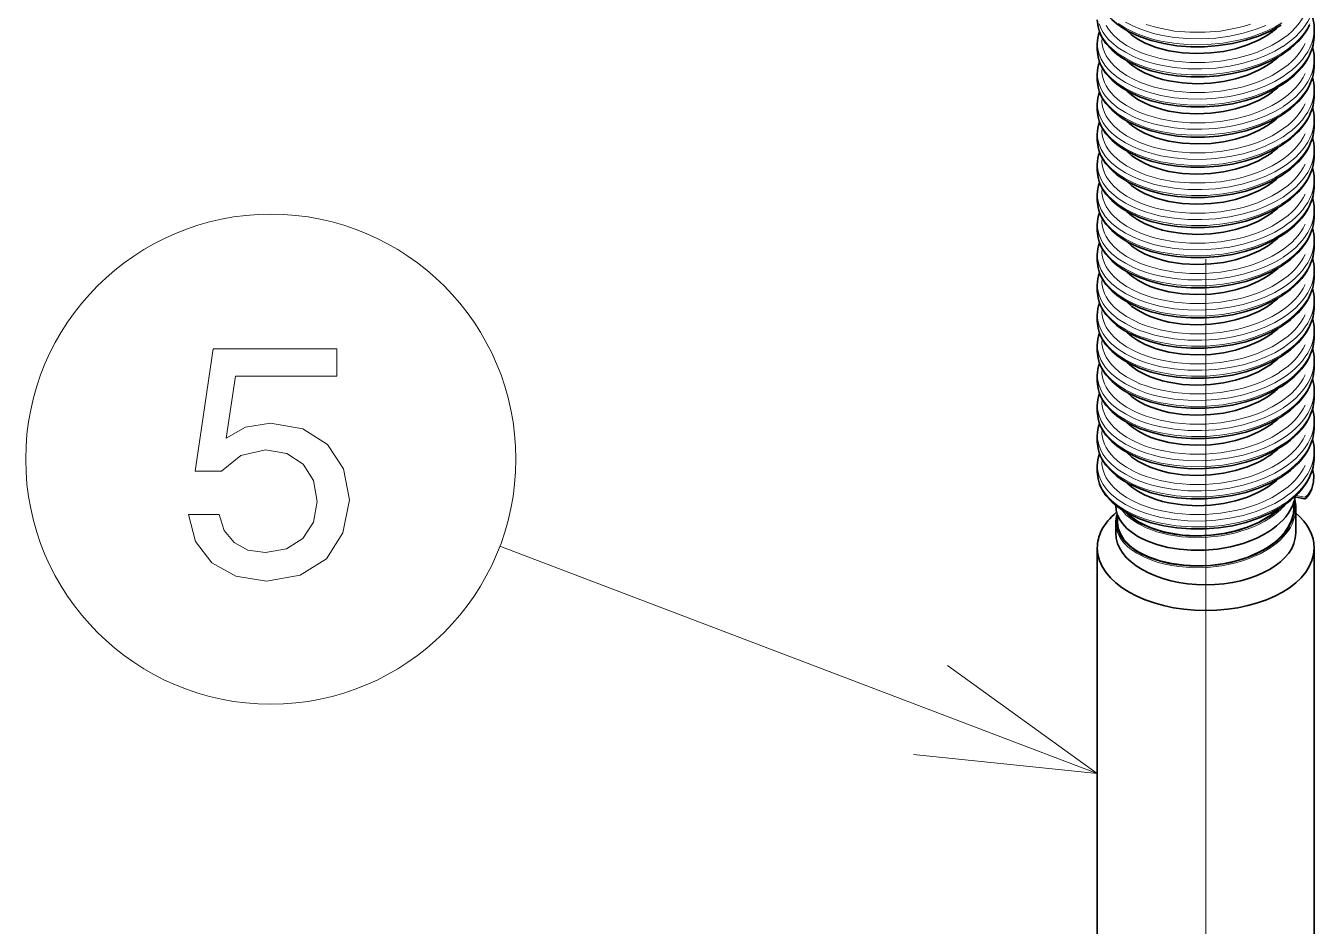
# Model space of a CAD drawing. Extents: x 0 to 420, y 0 to 297.
# Drawn here: x 245.92 to 259.88, y 150.84 to 160.6 of the extents above; entities that cross this region are included whole.
import ezdxf

# ---------------------------------------------------------------- set-up
doc = ezdxf.new("R2010")
doc.units = 0
doc.linetypes.add('DASHDOT', pattern=[18.5, 12, -3, 0.5, -3])

msp = doc.modelspace()

# ---------------------------------------------------------------- linework, layer by layer
at = {"color": 1, "linetype": 'DASHDOT', "lineweight": 13}
msp.add_line((258.704, 269.076), (258.704, 121.995), dxfattribs=at)
at = {"color": 7, "lineweight": 35, "ltscale": 0.001623}
for p, q in [((259.879, 160.503), (259.879, 160.568)), ((259.879, 160.177), (259.879, 160.242)), ((257.529, 159.034), (257.529, 159.099)), ((257.529, 158.707), (257.529, 158.772)), ((257.529, 158.381), (257.529, 158.445)), ((257.529, 158.054), (257.529, 158.119)), ((257.529, 157.727), (257.529, 157.792)), ((257.529, 157.401), (257.529, 157.466)), ((257.529, 157.074), (257.529, 157.139)), ((257.529, 156.748), (257.529, 156.812)), ((257.529, 156.421), (257.529, 156.486)), ((257.529, 156.094), (257.529, 156.159)), ((257.529, 155.768), (257.529, 155.833))]:
    msp.add_line(p, q, dxfattribs=at)
at = {"color": 7, "lineweight": 35, "ltscale": 0.001622}
for p, q in [((257.529, 160.34), (257.529, 160.405)), ((257.529, 160.014), (257.529, 160.078)), ((259.879, 159.85), (259.879, 159.915)), ((257.529, 159.687), (257.529, 159.752)), ((259.879, 159.524), (259.879, 159.589)), ((257.529, 159.36), (257.529, 159.425)), ((259.879, 159.197), (259.879, 159.262)), ((259.879, 158.871), (259.879, 158.935)), ((259.879, 158.544), (259.879, 158.609)), ((259.879, 158.217), (259.879, 158.282)), ((259.879, 157.891), (259.879, 157.956)), ((259.879, 157.564), (259.879, 157.629)), ((259.879, 157.238), (259.879, 157.302)), ((259.879, 156.911), (259.879, 156.976)), ((259.879, 156.584), (259.879, 156.649)), ((259.879, 156.258), (259.879, 156.323)), ((259.879, 155.931), (259.879, 155.996))]:
    msp.add_line(p, q, dxfattribs=at)
at = {"color": 7, "lineweight": 35, "ltscale": 0.002689}
msp.add_line((259.773, 155.477), (259.668, 155.497), dxfattribs=at)
at = {"color": 7, "lineweight": 13, "ltscale": 0.002333}
msp.add_line((259.775, 155.495), (259.683, 155.512), dxfattribs=at)
at = {"color": 7, "lineweight": 35, "ltscale": 0.000119781}
msp.add_line((257.729, 155.4), (257.729, 155.405), dxfattribs=at)
at = {"color": 7, "lineweight": 35, "ltscale": 0.001398}
msp.add_line((259.659, 155.44), (259.659, 155.384), dxfattribs=at)
at = {"color": 7, "lineweight": 35, "ltscale": 0.00673}
msp.add_line((259.679, 155.106), (259.679, 155.375), dxfattribs=at)
at = {"color": 7, "lineweight": 35, "ltscale": 0.00265}
msp.add_line((257.729, 155.106), (257.729, 155.212), dxfattribs=at)
at = {"color": 7, "lineweight": 35, "ltscale": 0.001925}
msp.add_line((257.749, 155.297), (257.749, 155.22), dxfattribs=at)
at = {"color": 7, "lineweight": 13, "ltscale": 0.173094}
msp.add_line((257.529, 152.5), (251.058, 154.961), dxfattribs=at)
at = {"color": 7, "lineweight": 35, "ltscale": 0.240867}
msp.add_line((257.529, 145.308), (257.529, 154.943), dxfattribs=at)
at = {"color": 7, "lineweight": 35, "ltscale": 0.240866}
msp.add_line((259.879, 145.308), (259.879, 154.943), dxfattribs=at)
at = {"color": 7, "lineweight": 35}
for points in [[(259.52, 160.61), (259.403, 160.545), (259.275, 160.489), (259.137, 160.444), (258.993, 160.41), (258.844, 160.387), (258.692, 160.375), (258.541, 160.375), (258.392, 160.386), (258.249, 160.408), (258.113, 160.441), (257.987, 160.485), (257.873, 160.537), (257.804, 160.578), (257.741, 160.621), (257.686, 160.669), (257.623, 160.738), (257.578, 160.806), (257.554, 160.858), (257.537, 160.918), (257.529, 160.993)], [(259.52, 160.284), (259.403, 160.218), (259.275, 160.163), (259.137, 160.118), (258.993, 160.083), (258.844, 160.06), (258.692, 160.048), (258.541, 160.048), (258.392, 160.059), (258.249, 160.082), (258.113, 160.115), (257.987, 160.158), (257.873, 160.211), (257.804, 160.251), (257.741, 160.295), (257.686, 160.342), (257.623, 160.411), (257.578, 160.479), (257.554, 160.532), (257.537, 160.591), (257.529, 160.667)], [(259.384, 160.508), (259.331, 160.475), (259.275, 160.445), (259.155, 160.394), (259.028, 160.353), (258.896, 160.324), (258.76, 160.307), (258.606, 160.3), (258.454, 160.308), (258.306, 160.331), (258.234, 160.347), (258.166, 160.368), (258.101, 160.391), (258.04, 160.418), (257.968, 160.457), (257.905, 160.501), (257.851, 160.549)], [(259.52, 159.957), (259.403, 159.892), (259.275, 159.836), (259.137, 159.791), (258.993, 159.757), (258.844, 159.733), (258.692, 159.722), (258.541, 159.722), (258.393, 159.733), (258.249, 159.755), (258.113, 159.788), (257.987, 159.831), (257.873, 159.884), (257.804, 159.924), (257.741, 159.968), (257.686, 160.016), (257.623, 160.085), (257.578, 160.152), (257.554, 160.205), (257.537, 160.264), (257.529, 160.34)], [(259.384, 160.181), (259.331, 160.149), (259.275, 160.119), (259.155, 160.067), (259.028, 160.027), (258.896, 159.998), (258.76, 159.98), (258.606, 159.974), (258.454, 159.982), (258.306, 160.004), (258.234, 160.021), (258.166, 160.041), (258.101, 160.065), (258.04, 160.092), (257.968, 160.13), (257.905, 160.174), (257.851, 160.223)], [(259.52, 159.631), (259.403, 159.565), (259.275, 159.51), (259.137, 159.464), (258.993, 159.43), (258.844, 159.407), (258.692, 159.395), (258.541, 159.395), (258.393, 159.406), (258.249, 159.429), (258.113, 159.462), (257.987, 159.505), (257.873, 159.558), (257.804, 159.598), (257.741, 159.642), (257.686, 159.689), (257.623, 159.758), (257.578, 159.826), (257.554, 159.878), (257.537, 159.938), (257.529, 160.014)], [(259.384, 159.855), (259.331, 159.822), (259.275, 159.792), (259.155, 159.741), (259.028, 159.7), (258.896, 159.671), (258.76, 159.654), (258.606, 159.647), (258.454, 159.655), (258.306, 159.677), (258.234, 159.694), (258.166, 159.715), (258.101, 159.738), (258.04, 159.765), (257.968, 159.804), (257.905, 159.848), (257.851, 159.896)], [(259.52, 159.304), (259.403, 159.239), (259.275, 159.183), (259.137, 159.138), (258.993, 159.103), (258.844, 159.08), (258.692, 159.069), (258.541, 159.068), (258.393, 159.08), (258.249, 159.102), (258.113, 159.135), (257.987, 159.178), (257.873, 159.231), (257.804, 159.271), (257.741, 159.315), (257.686, 159.362), (257.623, 159.431), (257.578, 159.499), (257.554, 159.552), (257.537, 159.611), (257.529, 159.687)], [(259.384, 159.528), (259.331, 159.495), (259.275, 159.466), (259.155, 159.414), (259.028, 159.374), (258.896, 159.345), (258.76, 159.327), (258.606, 159.321), (258.454, 159.329), (258.306, 159.351), (258.234, 159.368), (258.166, 159.388), (258.101, 159.411), (258.04, 159.438), (257.968, 159.477), (257.905, 159.521), (257.851, 159.569)], [(259.52, 158.977), (259.403, 158.912), (259.275, 158.856), (259.137, 158.811), (258.993, 158.777), (258.844, 158.754), (258.692, 158.742), (258.541, 158.742), (258.393, 158.753), (258.249, 158.775), (258.113, 158.808), (257.987, 158.852), (257.873, 158.904), (257.804, 158.945), (257.741, 158.988), (257.686, 159.036), (257.623, 159.105), (257.578, 159.173), (257.554, 159.225), (257.537, 159.285), (257.529, 159.36)], [(259.384, 159.201), (259.331, 159.169), (259.275, 159.139), (259.155, 159.087), (259.028, 159.047), (258.896, 159.018), (258.76, 159), (258.606, 158.994), (258.454, 159.002), (258.306, 159.024), (258.234, 159.041), (258.166, 159.061), (258.101, 159.085), (258.04, 159.112), (257.968, 159.151), (257.905, 159.194), (257.851, 159.243)], [(259.52, 158.651), (259.403, 158.585), (259.275, 158.53), (259.137, 158.485), (258.993, 158.45), (258.844, 158.427), (258.692, 158.415), (258.541, 158.415), (258.393, 158.426), (258.249, 158.449), (258.113, 158.482), (257.987, 158.525), (257.873, 158.578), (257.804, 158.618), (257.741, 158.662), (257.686, 158.709), (257.623, 158.778), (257.578, 158.846), (257.554, 158.899), (257.537, 158.958), (257.529, 159.034)], [(259.384, 158.875), (259.331, 158.842), (259.275, 158.812), (259.155, 158.761), (259.028, 158.72), (258.896, 158.691), (258.76, 158.674), (258.606, 158.667), (258.454, 158.675), (258.306, 158.698), (258.234, 158.714), (258.166, 158.735), (258.101, 158.758), (258.04, 158.785), (257.968, 158.824), (257.905, 158.868), (257.851, 158.916)], [(259.52, 158.324), (259.403, 158.259), (259.275, 158.203), (259.137, 158.158), (258.993, 158.124), (258.844, 158.1), (258.692, 158.089), (258.541, 158.089), (258.392, 158.1), (258.249, 158.122), (258.113, 158.155), (257.987, 158.198), (257.873, 158.251), (257.804, 158.291), (257.741, 158.335), (257.686, 158.383), (257.623, 158.452), (257.578, 158.519), (257.554, 158.572), (257.537, 158.631), (257.529, 158.707)], [(259.384, 158.548), (259.331, 158.516), (259.275, 158.486), (259.155, 158.434), (259.028, 158.394), (258.896, 158.365), (258.76, 158.347), (258.606, 158.341), (258.454, 158.349), (258.306, 158.371), (258.234, 158.388), (258.166, 158.408), (258.101, 158.432), (258.04, 158.459), (257.968, 158.497), (257.905, 158.541), (257.851, 158.59)], [(259.52, 157.998), (259.403, 157.932), (259.275, 157.877), (259.137, 157.831), (258.993, 157.797), (258.844, 157.774), (258.692, 157.762), (258.541, 157.762), (258.392, 157.773), (258.249, 157.796), (258.113, 157.829), (257.987, 157.872), (257.873, 157.925), (257.804, 157.965), (257.741, 158.009), (257.686, 158.056), (257.623, 158.125), (257.578, 158.193), (257.554, 158.245), (257.537, 158.305), (257.529, 158.381)], [(259.384, 158.222), (259.331, 158.189), (259.275, 158.159), (259.155, 158.108), (259.028, 158.067), (258.896, 158.038), (258.76, 158.021), (258.606, 158.014), (258.454, 158.022), (258.306, 158.044), (258.234, 158.061), (258.166, 158.082), (258.101, 158.105), (258.04, 158.132), (257.968, 158.171), (257.905, 158.215), (257.851, 158.263)], [(259.52, 157.671), (259.403, 157.606), (259.275, 157.55), (259.137, 157.505), (258.993, 157.47), (258.844, 157.447), (258.692, 157.436), (258.541, 157.435), (258.392, 157.447), (258.249, 157.469), (258.113, 157.502), (257.987, 157.545), (257.873, 157.598), (257.804, 157.638), (257.741, 157.682), (257.686, 157.729), (257.623, 157.798), (257.578, 157.866), (257.554, 157.919), (257.537, 157.978), (257.529, 158.054)], [(259.384, 157.895), (259.331, 157.862), (259.275, 157.833), (259.155, 157.781), (259.028, 157.741), (258.896, 157.712), (258.76, 157.694), (258.606, 157.688), (258.454, 157.696), (258.306, 157.718), (258.234, 157.735), (258.166, 157.755), (258.101, 157.778), (258.04, 157.805), (257.968, 157.844), (257.905, 157.888), (257.851, 157.936)], [(259.52, 157.344), (259.403, 157.279), (259.275, 157.223), (259.137, 157.178), (258.993, 157.144), (258.844, 157.121), (258.692, 157.109), (258.541, 157.109), (258.392, 157.12), (258.249, 157.142), (258.113, 157.175), (257.987, 157.219), (257.873, 157.271), (257.804, 157.312), (257.741, 157.355), (257.686, 157.403), (257.623, 157.472), (257.578, 157.54), (257.554, 157.592), (257.537, 157.652), (257.529, 157.727)], [(259.384, 157.568), (259.331, 157.536), (259.275, 157.506), (259.155, 157.454), (259.028, 157.414), (258.896, 157.385), (258.76, 157.367), (258.606, 157.361), (258.454, 157.369), (258.306, 157.391), (258.234, 157.408), (258.166, 157.428), (258.101, 157.452), (258.04, 157.479), (257.968, 157.518), (257.905, 157.561), (257.851, 157.61)], [(259.52, 157.018), (259.403, 156.952), (259.275, 156.897), (259.137, 156.852), (258.993, 156.817), (258.844, 156.794), (258.692, 156.782), (258.541, 156.782), (258.392, 156.793), (258.249, 156.816), (258.113, 156.849), (257.987, 156.892), (257.873, 156.945), (257.804, 156.985), (257.741, 157.029), (257.686, 157.076), (257.623, 157.145), (257.578, 157.213), (257.554, 157.266), (257.537, 157.325), (257.529, 157.401)], [(259.384, 157.242), (259.331, 157.209), (259.275, 157.179), (259.155, 157.128), (259.028, 157.087), (258.896, 157.058), (258.76, 157.041), (258.606, 157.034), (258.454, 157.042), (258.306, 157.065), (258.234, 157.081), (258.166, 157.102), (258.101, 157.125), (258.04, 157.152), (257.968, 157.191), (257.905, 157.235), (257.851, 157.283)], [(259.52, 156.691), (259.403, 156.626), (259.275, 156.57), (259.137, 156.525), (258.993, 156.491), (258.844, 156.467), (258.692, 156.456), (258.541, 156.456), (258.392, 156.467), (258.249, 156.489), (258.113, 156.522), (257.987, 156.565), (257.873, 156.618), (257.804, 156.658), (257.741, 156.702), (257.686, 156.75), (257.623, 156.819), (257.578, 156.887), (257.554, 156.939), (257.537, 156.998), (257.529, 157.074)], [(259.384, 156.915), (259.331, 156.883), (259.275, 156.853), (259.155, 156.801), (259.028, 156.761), (258.896, 156.732), (258.76, 156.714), (258.606, 156.708), (258.454, 156.716), (258.306, 156.738), (258.234, 156.755), (258.166, 156.775), (258.101, 156.799), (258.04, 156.826), (257.968, 156.864), (257.905, 156.908), (257.851, 156.957)], [(259.52, 156.365), (259.403, 156.299), (259.275, 156.244), (259.137, 156.198), (258.993, 156.164), (258.844, 156.141), (258.692, 156.129), (258.541, 156.129), (258.392, 156.14), (258.249, 156.163), (258.113, 156.196), (257.987, 156.239), (257.873, 156.292), (257.804, 156.332), (257.741, 156.376), (257.686, 156.423), (257.623, 156.492), (257.578, 156.56), (257.554, 156.612), (257.537, 156.672), (257.529, 156.748)], [(259.384, 156.589), (259.331, 156.556), (259.275, 156.526), (259.155, 156.475), (259.028, 156.434), (258.896, 156.405), (258.76, 156.388), (258.606, 156.381), (258.454, 156.389), (258.306, 156.411), (258.234, 156.428), (258.166, 156.449), (258.101, 156.472), (258.04, 156.499), (257.968, 156.538), (257.905, 156.582), (257.851, 156.63)], [(259.52, 156.038), (259.403, 155.973), (259.275, 155.917), (259.137, 155.872), (258.993, 155.837), (258.844, 155.814), (258.692, 155.803), (258.541, 155.802), (258.392, 155.814), (258.249, 155.836), (258.113, 155.869), (257.987, 155.912), (257.873, 155.965), (257.804, 156.005), (257.741, 156.049), (257.686, 156.096), (257.623, 156.165), (257.578, 156.233), (257.554, 156.286), (257.537, 156.345), (257.529, 156.421)], [(259.384, 156.262), (259.331, 156.229), (259.275, 156.2), (259.155, 156.148), (259.028, 156.108), (258.896, 156.079), (258.76, 156.061), (258.606, 156.055), (258.454, 156.063), (258.306, 156.085), (258.234, 156.102), (258.166, 156.122), (258.101, 156.145), (258.04, 156.172), (257.968, 156.211), (257.905, 156.255), (257.851, 156.303)], [(259.52, 155.711), (259.403, 155.646), (259.275, 155.59), (259.137, 155.545), (258.993, 155.511), (258.844, 155.488), (258.692, 155.476), (258.541, 155.476), (258.392, 155.487), (258.249, 155.509), (258.113, 155.542), (257.987, 155.586), (257.873, 155.638), (257.804, 155.679), (257.741, 155.722), (257.686, 155.77), (257.623, 155.839), (257.578, 155.907), (257.554, 155.959), (257.537, 156.019), (257.529, 156.094)], [(259.384, 155.936), (259.331, 155.903), (259.275, 155.873), (259.155, 155.821), (259.028, 155.781), (258.896, 155.752), (258.76, 155.734), (258.606, 155.728), (258.454, 155.736), (258.306, 155.758), (258.234, 155.775), (258.166, 155.795), (258.101, 155.819), (258.04, 155.846), (257.968, 155.885), (257.905, 155.928), (257.851, 155.977)], [(259.52, 155.385), (259.403, 155.319), (259.275, 155.264), (259.137, 155.219), (258.993, 155.184), (258.844, 155.161), (258.692, 155.149), (258.541, 155.149), (258.392, 155.16), (258.249, 155.183), (258.113, 155.216), (257.987, 155.259), (257.873, 155.312), (257.804, 155.352), (257.741, 155.396), (257.686, 155.443), (257.623, 155.512), (257.578, 155.58), (257.554, 155.633), (257.537, 155.692), (257.529, 155.768)], [(259.862, 155.8), (259.874, 155.728), (259.871, 155.655), (259.852, 155.583), (259.823, 155.523), (259.8, 155.492), (259.791, 155.484), (259.784, 155.479), (259.777, 155.477), (259.773, 155.477)], [(259.384, 155.609), (259.331, 155.576), (259.275, 155.546), (259.155, 155.495), (259.028, 155.454), (258.896, 155.425), (258.76, 155.408), (258.606, 155.401), (258.454, 155.409), (258.306, 155.432), (258.234, 155.448), (258.166, 155.469), (258.101, 155.492), (258.04, 155.519), (257.968, 155.558), (257.905, 155.602), (257.851, 155.65)], [(259.389, 155.122), (259.326, 155.084), (259.258, 155.05), (259.185, 155.019), (259.108, 154.992), (258.972, 154.955), (258.832, 154.931), (258.69, 154.918), (258.547, 154.918), (258.419, 154.928), (258.295, 154.949), (258.176, 154.979), (258.076, 155.015), (258.02, 155.04), (257.969, 155.068), (257.906, 155.109), (257.851, 155.154), (257.806, 155.203), (257.77, 155.255), (257.745, 155.309), (257.733, 155.354), (257.729, 155.4)], [(259.659, 155.384), (259.653, 155.313), (259.633, 155.243), (259.601, 155.176), (259.557, 155.111), (259.507, 155.055), (259.449, 155.003), (259.384, 154.956)], [(259.384, 154.956), (259.33, 154.923), (259.273, 154.892), (259.152, 154.84), (259.023, 154.8), (258.889, 154.771), (258.751, 154.754), (258.61, 154.748), (258.471, 154.755), (258.335, 154.773), (258.205, 154.803), (258.085, 154.846), (258.03, 154.871), (257.979, 154.899), (257.916, 154.94), (257.862, 154.986), (257.817, 155.036), (257.78, 155.095), (257.757, 155.157), (257.749, 155.22)], [(259.384, 155.282), (259.331, 155.25), (259.275, 155.22), (259.155, 155.168), (259.028, 155.128), (258.896, 155.099), (258.76, 155.081), (258.606, 155.075), (258.454, 155.083), (258.306, 155.105), (258.234, 155.122), (258.166, 155.142), (258.101, 155.166), (258.04, 155.193), (257.968, 155.231), (257.905, 155.275), (257.851, 155.324)]]:
    msp.add_lwpolyline(points, dxfattribs=at)
at = {"color": 7, "lineweight": 13}
for points in [[(257.534, 160.611), (257.548, 160.556), (257.57, 160.503), (257.593, 160.464), (257.619, 160.427), (257.651, 160.389), (257.688, 160.354), (257.756, 160.299), (257.835, 160.249), (257.921, 160.205), (257.99, 160.176), (258.062, 160.15), (258.139, 160.128), (258.219, 160.109), (258.382, 160.082), (258.55, 160.069), (258.721, 160.071), (258.891, 160.087), (259.059, 160.118), (259.142, 160.139), (259.223, 160.163), (259.298, 160.191), (259.371, 160.221), (259.452, 160.261), (259.529, 160.305)], [(257.548, 160.621), (257.57, 160.568), (257.593, 160.529), (257.619, 160.492), (257.651, 160.454), (257.688, 160.419), (257.756, 160.364), (257.835, 160.314), (257.921, 160.27), (257.99, 160.241), (258.062, 160.215), (258.139, 160.192), (258.219, 160.173), (258.363, 160.149), (258.511, 160.136), (258.662, 160.134), (258.814, 160.143), (258.964, 160.163), (259.11, 160.195), (259.251, 160.238), (259.354, 160.278), (259.451, 160.325), (259.542, 160.379)], [(257.626, 160.603), (257.649, 160.565), (257.678, 160.529), (257.711, 160.493), (257.773, 160.439), (257.846, 160.389), (257.927, 160.345), (257.991, 160.316), (258.06, 160.29), (258.133, 160.267), (258.209, 160.247), (258.367, 160.219), (258.531, 160.204), (258.697, 160.204), (258.864, 160.219), (259.027, 160.247), (259.109, 160.267), (259.189, 160.291), (259.263, 160.317), (259.333, 160.347), (259.422, 160.39), (259.504, 160.438)], [(257.756, 160.625), (257.835, 160.575), (257.921, 160.531), (257.99, 160.502), (258.062, 160.477), (258.139, 160.454), (258.219, 160.435), (258.382, 160.408), (258.55, 160.396), (258.721, 160.397), (258.891, 160.414), (259.059, 160.444), (259.142, 160.465), (259.223, 160.49), (259.298, 160.517), (259.371, 160.548), (259.452, 160.588), (259.529, 160.632)], [(257.835, 160.64), (257.921, 160.596), (257.99, 160.567), (258.062, 160.542), (258.139, 160.519), (258.219, 160.5), (258.363, 160.475), (258.511, 160.462), (258.662, 160.46), (258.814, 160.469), (258.964, 160.49), (259.11, 160.522), (259.251, 160.565), (259.354, 160.605)], [(258.06, 160.617), (258.133, 160.594), (258.209, 160.574), (258.367, 160.545), (258.531, 160.531), (258.697, 160.531), (258.864, 160.545), (259.027, 160.574), (259.109, 160.594), (259.189, 160.618)], [(257.529, 160.405), (257.534, 160.35), (257.548, 160.295), (257.57, 160.241), (257.593, 160.203), (257.619, 160.165), (257.651, 160.128), (257.688, 160.092), (257.756, 160.037), (257.835, 159.987), (257.921, 159.943), (257.99, 159.914), (258.062, 159.888), (258.139, 159.866), (258.219, 159.847), (258.363, 159.822), (258.511, 159.809), (258.662, 159.807), (258.814, 159.816), (258.964, 159.837), (259.11, 159.868), (259.251, 159.911), (259.354, 159.952), (259.451, 159.999), (259.542, 160.052)], [(257.581, 160.475), (257.58, 160.421), (257.589, 160.368), (257.607, 160.315), (257.626, 160.276), (257.649, 160.239), (257.678, 160.202), (257.711, 160.167), (257.773, 160.112), (257.846, 160.063), (257.927, 160.019), (257.991, 159.989), (258.06, 159.964), (258.133, 159.94), (258.209, 159.921), (258.367, 159.892), (258.531, 159.878), (258.697, 159.878), (258.864, 159.892), (259.027, 159.921), (259.109, 159.941), (259.189, 159.965), (259.263, 159.991), (259.333, 160.02), (259.422, 160.063), (259.504, 160.112)], [(257.529, 160.34), (257.534, 160.285), (257.548, 160.23), (257.57, 160.176), (257.593, 160.138), (257.619, 160.1), (257.651, 160.063), (257.688, 160.027), (257.756, 159.972), (257.835, 159.922), (257.921, 159.878), (257.99, 159.849), (258.062, 159.824), (258.139, 159.801), (258.219, 159.782), (258.382, 159.755), (258.55, 159.742), (258.721, 159.744), (258.891, 159.76), (259.059, 159.791), (259.142, 159.812), (259.223, 159.837), (259.298, 159.864), (259.371, 159.894), (259.452, 159.934), (259.529, 159.979)], [(257.581, 160.149), (257.58, 160.095), (257.589, 160.041), (257.607, 159.988), (257.626, 159.95), (257.649, 159.912), (257.678, 159.876), (257.711, 159.84), (257.773, 159.786), (257.846, 159.736), (257.927, 159.692), (257.991, 159.663), (258.06, 159.637), (258.133, 159.614), (258.209, 159.594), (258.367, 159.566), (258.531, 159.551), (258.697, 159.551), (258.864, 159.565), (259.027, 159.594), (259.109, 159.614), (259.189, 159.638), (259.263, 159.664), (259.333, 159.693), (259.422, 159.737), (259.504, 159.785)], [(257.529, 160.078), (257.534, 160.023), (257.548, 159.968), (257.57, 159.914), (257.593, 159.876), (257.619, 159.839), (257.651, 159.801), (257.688, 159.765), (257.756, 159.71), (257.835, 159.661), (257.921, 159.616), (257.99, 159.587), (258.062, 159.562), (258.139, 159.539), (258.219, 159.52), (258.363, 159.496), (258.511, 159.482), (258.662, 159.48), (258.814, 159.49), (258.964, 159.51), (259.11, 159.542), (259.251, 159.585), (259.354, 159.625), (259.451, 159.672), (259.542, 159.725)], [(257.529, 160.014), (257.534, 159.958), (257.548, 159.903), (257.57, 159.849), (257.593, 159.811), (257.619, 159.774), (257.651, 159.736), (257.688, 159.7), (257.756, 159.645), (257.835, 159.596), (257.921, 159.552), (257.99, 159.523), (258.062, 159.497), (258.139, 159.474), (258.219, 159.455), (258.382, 159.428), (258.55, 159.416), (258.721, 159.418), (258.891, 159.434), (259.059, 159.464), (259.142, 159.485), (259.223, 159.51), (259.298, 159.537), (259.371, 159.568), (259.452, 159.608), (259.529, 159.652)], [(257.581, 159.822), (257.58, 159.768), (257.589, 159.714), (257.607, 159.662), (257.626, 159.623), (257.649, 159.586), (257.678, 159.549), (257.711, 159.514), (257.773, 159.459), (257.846, 159.41), (257.927, 159.365), (257.991, 159.336), (258.06, 159.31), (258.133, 159.287), (258.209, 159.267), (258.367, 159.239), (258.531, 159.225), (258.697, 159.225), (258.864, 159.239), (259.027, 159.267), (259.109, 159.288), (259.189, 159.312), (259.263, 159.338), (259.333, 159.367), (259.422, 159.41), (259.504, 159.459)], [(257.529, 159.752), (257.534, 159.696), (257.548, 159.641), (257.57, 159.588), (257.593, 159.549), (257.619, 159.512), (257.651, 159.475), (257.688, 159.439), (257.756, 159.384), (257.835, 159.334), (257.921, 159.29), (257.99, 159.261), (258.062, 159.235), (258.139, 159.213), (258.219, 159.194), (258.363, 159.169), (258.511, 159.156), (258.662, 159.154), (258.814, 159.163), (258.964, 159.184), (259.11, 159.215), (259.251, 159.258), (259.354, 159.299), (259.451, 159.346), (259.542, 159.399)], [(257.529, 159.687), (257.534, 159.631), (257.548, 159.577), (257.57, 159.523), (257.593, 159.484), (257.619, 159.447), (257.651, 159.41), (257.688, 159.374), (257.756, 159.319), (257.835, 159.269), (257.921, 159.225), (257.99, 159.196), (258.062, 159.17), (258.139, 159.148), (258.219, 159.129), (258.382, 159.102), (258.55, 159.089), (258.721, 159.091), (258.891, 159.107), (259.059, 159.138), (259.142, 159.159), (259.223, 159.184), (259.298, 159.211), (259.371, 159.241), (259.452, 159.281), (259.529, 159.326)], [(257.529, 159.425), (257.534, 159.37), (257.548, 159.315), (257.57, 159.261), (257.593, 159.223), (257.619, 159.185), (257.651, 159.148), (257.688, 159.112), (257.756, 159.057), (257.835, 159.007), (257.921, 158.963), (257.99, 158.934), (258.062, 158.909), (258.139, 158.886), (258.219, 158.867), (258.363, 158.843), (258.511, 158.829), (258.662, 158.827), (258.814, 158.836), (258.964, 158.857), (259.11, 158.889), (259.251, 158.932), (259.354, 158.972), (259.451, 159.019), (259.542, 159.072)], [(257.581, 159.495), (257.58, 159.441), (257.589, 159.388), (257.607, 159.335), (257.626, 159.296), (257.649, 159.259), (257.678, 159.222), (257.711, 159.187), (257.773, 159.133), (257.846, 159.083), (257.927, 159.039), (257.991, 159.01), (258.06, 158.984), (258.133, 158.961), (258.209, 158.941), (258.367, 158.912), (258.531, 158.898), (258.697, 158.898), (258.864, 158.912), (259.027, 158.941), (259.109, 158.961), (259.189, 158.985), (259.263, 159.011), (259.333, 159.04), (259.422, 159.083), (259.504, 159.132)], [(257.529, 159.36), (257.534, 159.305), (257.548, 159.25), (257.57, 159.196), (257.593, 159.158), (257.619, 159.12), (257.651, 159.083), (257.688, 159.047), (257.756, 158.992), (257.835, 158.942), (257.921, 158.898), (257.99, 158.869), (258.062, 158.844), (258.139, 158.821), (258.219, 158.802), (258.382, 158.775), (258.55, 158.763), (258.721, 158.764), (258.891, 158.781), (259.059, 158.811), (259.142, 158.832), (259.223, 158.857), (259.298, 158.884), (259.371, 158.915), (259.452, 158.955), (259.529, 158.999)], [(257.581, 159.169), (257.58, 159.115), (257.589, 159.061), (257.607, 159.008), (257.626, 158.97), (257.649, 158.932), (257.678, 158.896), (257.711, 158.86), (257.773, 158.806), (257.846, 158.756), (257.927, 158.712), (257.991, 158.683), (258.06, 158.657), (258.133, 158.634), (258.209, 158.614), (258.367, 158.586), (258.531, 158.571), (258.697, 158.571), (258.864, 158.586), (259.027, 158.614), (259.109, 158.634), (259.189, 158.658), (259.263, 158.684), (259.333, 158.714), (259.422, 158.757), (259.504, 158.805)], [(257.529, 159.099), (257.534, 159.043), (257.548, 158.988), (257.57, 158.935), (257.593, 158.896), (257.619, 158.859), (257.651, 158.821), (257.688, 158.786), (257.756, 158.731), (257.835, 158.681), (257.921, 158.637), (257.99, 158.608), (258.062, 158.582), (258.139, 158.559), (258.219, 158.54), (258.363, 158.516), (258.511, 158.503), (258.662, 158.501), (258.814, 158.51), (258.964, 158.53), (259.11, 158.562), (259.251, 158.605), (259.354, 158.646), (259.451, 158.692), (259.542, 158.746)], [(257.529, 159.034), (257.534, 158.978), (257.548, 158.923), (257.57, 158.87), (257.593, 158.831), (257.619, 158.794), (257.651, 158.756), (257.688, 158.721), (257.756, 158.666), (257.835, 158.616), (257.921, 158.572), (257.99, 158.543), (258.062, 158.517), (258.139, 158.495), (258.219, 158.476), (258.382, 158.449), (258.55, 158.436), (258.721, 158.438), (258.891, 158.454), (259.059, 158.485), (259.142, 158.506), (259.223, 158.53), (259.298, 158.558), (259.371, 158.588), (259.452, 158.628), (259.529, 158.672)], [(257.581, 158.842), (257.58, 158.788), (257.589, 158.735), (257.607, 158.682), (257.626, 158.643), (257.649, 158.606), (257.678, 158.569), (257.711, 158.534), (257.773, 158.479), (257.846, 158.43), (257.927, 158.386), (257.991, 158.356), (258.06, 158.331), (258.133, 158.307), (258.209, 158.288), (258.367, 158.259), (258.531, 158.245), (258.697, 158.245), (258.864, 158.259), (259.027, 158.288), (259.109, 158.308), (259.189, 158.332), (259.263, 158.358), (259.333, 158.387), (259.422, 158.43), (259.504, 158.479)], [(257.529, 158.772), (257.534, 158.717), (257.548, 158.662), (257.57, 158.608), (257.593, 158.57), (257.619, 158.532), (257.651, 158.495), (257.688, 158.459), (257.756, 158.404), (257.835, 158.354), (257.921, 158.31), (257.99, 158.281), (258.062, 158.255), (258.139, 158.233), (258.219, 158.214), (258.363, 158.189), (258.511, 158.176), (258.662, 158.174), (258.814, 158.183), (258.964, 158.204), (259.11, 158.235), (259.251, 158.278), (259.354, 158.319), (259.451, 158.366), (259.542, 158.419)], [(257.529, 158.707), (257.534, 158.652), (257.548, 158.597), (257.57, 158.543), (257.593, 158.505), (257.619, 158.467), (257.651, 158.43), (257.688, 158.394), (257.756, 158.339), (257.835, 158.289), (257.921, 158.245), (257.99, 158.216), (258.062, 158.191), (258.139, 158.168), (258.219, 158.149), (258.382, 158.122), (258.55, 158.109), (258.721, 158.111), (258.891, 158.127), (259.059, 158.158), (259.142, 158.179), (259.223, 158.204), (259.298, 158.231), (259.371, 158.261), (259.452, 158.301), (259.529, 158.346)], [(257.529, 158.445), (257.534, 158.39), (257.548, 158.335), (257.57, 158.281), (257.593, 158.243), (257.619, 158.206), (257.651, 158.168), (257.688, 158.132), (257.756, 158.077), (257.835, 158.028), (257.921, 157.983), (257.99, 157.954), (258.062, 157.929), (258.139, 157.906), (258.219, 157.887), (258.363, 157.863), (258.511, 157.849), (258.662, 157.847), (258.814, 157.857), (258.964, 157.877), (259.11, 157.909), (259.251, 157.952), (259.354, 157.992), (259.451, 158.039), (259.542, 158.092)], [(257.581, 158.516), (257.58, 158.462), (257.589, 158.408), (257.607, 158.355), (257.626, 158.317), (257.649, 158.279), (257.678, 158.243), (257.711, 158.207), (257.773, 158.153), (257.846, 158.103), (257.927, 158.059), (257.991, 158.03), (258.06, 158.004), (258.133, 157.981), (258.209, 157.961), (258.367, 157.933), (258.531, 157.918), (258.697, 157.918), (258.864, 157.932), (259.027, 157.961), (259.109, 157.981), (259.189, 158.005), (259.263, 158.031), (259.333, 158.06), (259.422, 158.104), (259.504, 158.152)], [(257.529, 158.381), (257.534, 158.325), (257.548, 158.27), (257.57, 158.216), (257.593, 158.178), (257.619, 158.141), (257.651, 158.103), (257.688, 158.067), (257.756, 158.012), (257.835, 157.963), (257.921, 157.919), (257.99, 157.89), (258.062, 157.864), (258.139, 157.841), (258.219, 157.822), (258.382, 157.795), (258.55, 157.783), (258.721, 157.785), (258.891, 157.801), (259.059, 157.831), (259.142, 157.852), (259.223, 157.877), (259.298, 157.904), (259.371, 157.935), (259.452, 157.975), (259.529, 158.019)], [(257.581, 158.189), (257.58, 158.135), (257.589, 158.081), (257.607, 158.029), (257.626, 157.99), (257.649, 157.953), (257.678, 157.916), (257.711, 157.881), (257.773, 157.826), (257.846, 157.777), (257.927, 157.732), (257.991, 157.703), (258.06, 157.677), (258.133, 157.654), (258.209, 157.634), (258.367, 157.606), (258.531, 157.592), (258.697, 157.592), (258.864, 157.606), (259.027, 157.634), (259.109, 157.655), (259.189, 157.679), (259.263, 157.705), (259.333, 157.734), (259.422, 157.777), (259.504, 157.826)], [(257.529, 158.119), (257.534, 158.063), (257.548, 158.008), (257.57, 157.955), (257.593, 157.916), (257.619, 157.879), (257.651, 157.842), (257.688, 157.806), (257.756, 157.751), (257.835, 157.701), (257.921, 157.657), (257.99, 157.628), (258.062, 157.602), (258.139, 157.58), (258.219, 157.561), (258.363, 157.536), (258.511, 157.523), (258.662, 157.521), (258.814, 157.53), (258.964, 157.551), (259.11, 157.582), (259.251, 157.625), (259.354, 157.666), (259.451, 157.713), (259.542, 157.766)], [(257.529, 158.054), (257.534, 157.998), (257.548, 157.944), (257.57, 157.89), (257.593, 157.851), (257.619, 157.814), (257.651, 157.777), (257.688, 157.741), (257.756, 157.686), (257.835, 157.636), (257.921, 157.592), (257.99, 157.563), (258.062, 157.537), (258.139, 157.515), (258.219, 157.496), (258.382, 157.469), (258.55, 157.456), (258.721, 157.458), (258.891, 157.474), (259.059, 157.505), (259.142, 157.526), (259.223, 157.551), (259.298, 157.578), (259.371, 157.608), (259.452, 157.648), (259.529, 157.693)], [(257.581, 157.862), (257.58, 157.809), (257.589, 157.755), (257.607, 157.702), (257.626, 157.663), (257.649, 157.626), (257.678, 157.589), (257.711, 157.554), (257.773, 157.5), (257.846, 157.45), (257.927, 157.406), (257.991, 157.377), (258.06, 157.351), (258.133, 157.328), (258.209, 157.308), (258.367, 157.279), (258.531, 157.265), (258.697, 157.265), (258.864, 157.279), (259.027, 157.308), (259.109, 157.328), (259.189, 157.352), (259.263, 157.378), (259.333, 157.407), (259.422, 157.45), (259.504, 157.499)], [(257.529, 157.792), (257.534, 157.737), (257.548, 157.682), (257.57, 157.628), (257.593, 157.59), (257.619, 157.552), (257.651, 157.515), (257.688, 157.479), (257.756, 157.424), (257.835, 157.374), (257.921, 157.33), (257.99, 157.301), (258.062, 157.276), (258.139, 157.253), (258.219, 157.234), (258.363, 157.21), (258.511, 157.196), (258.662, 157.194), (258.814, 157.203), (258.964, 157.224), (259.11, 157.256), (259.251, 157.299), (259.354, 157.339), (259.451, 157.386), (259.542, 157.439)], [(257.529, 157.727), (257.534, 157.672), (257.548, 157.617), (257.57, 157.563), (257.593, 157.525), (257.619, 157.487), (257.651, 157.45), (257.688, 157.414), (257.756, 157.359), (257.835, 157.309), (257.921, 157.265), (257.99, 157.236), (258.062, 157.211), (258.139, 157.188), (258.219, 157.169), (258.382, 157.142), (258.55, 157.13), (258.721, 157.131), (258.891, 157.148), (259.059, 157.178), (259.142, 157.199), (259.223, 157.224), (259.298, 157.251), (259.371, 157.282), (259.452, 157.322), (259.529, 157.366)], [(257.529, 157.466), (257.534, 157.41), (257.548, 157.355), (257.57, 157.302), (257.593, 157.263), (257.619, 157.226), (257.651, 157.188), (257.688, 157.153), (257.756, 157.098), (257.835, 157.048), (257.921, 157.004), (257.99, 156.975), (258.062, 156.949), (258.139, 156.926), (258.219, 156.907), (258.363, 156.883), (258.511, 156.87), (258.662, 156.868), (258.814, 156.877), (258.964, 156.897), (259.11, 156.929), (259.251, 156.972), (259.354, 157.013), (259.451, 157.059), (259.542, 157.113)], [(257.581, 157.536), (257.58, 157.482), (257.589, 157.428), (257.607, 157.375), (257.626, 157.337), (257.649, 157.299), (257.678, 157.263), (257.711, 157.227), (257.773, 157.173), (257.846, 157.123), (257.927, 157.079), (257.991, 157.05), (258.06, 157.024), (258.133, 157.001), (258.209, 156.981), (258.367, 156.953), (258.531, 156.938), (258.697, 156.938), (258.864, 156.953), (259.027, 156.981), (259.109, 157.001), (259.189, 157.025), (259.263, 157.051), (259.333, 157.081), (259.422, 157.124), (259.504, 157.173)], [(257.529, 157.401), (257.534, 157.345), (257.548, 157.29), (257.57, 157.237), (257.593, 157.198), (257.619, 157.161), (257.651, 157.123), (257.688, 157.088), (257.756, 157.033), (257.835, 156.983), (257.921, 156.939), (257.99, 156.91), (258.062, 156.884), (258.139, 156.862), (258.219, 156.843), (258.382, 156.816), (258.55, 156.803), (258.721, 156.805), (258.891, 156.821), (259.059, 156.852), (259.142, 156.873), (259.223, 156.897), (259.298, 156.925), (259.371, 156.955), (259.452, 156.995), (259.529, 157.039)], [(257.581, 157.209), (257.58, 157.155), (257.589, 157.102), (257.607, 157.049), (257.626, 157.01), (257.649, 156.973), (257.678, 156.936), (257.711, 156.901), (257.773, 156.846), (257.846, 156.797), (257.927, 156.753), (257.991, 156.723), (258.06, 156.698), (258.133, 156.674), (258.209, 156.655), (258.367, 156.626), (258.531, 156.612), (258.697, 156.612), (258.864, 156.626), (259.027, 156.655), (259.109, 156.675), (259.189, 156.699), (259.263, 156.725), (259.333, 156.754), (259.422, 156.797), (259.504, 156.846)], [(257.529, 157.139), (257.534, 157.084), (257.548, 157.029), (257.57, 156.975), (257.593, 156.937), (257.619, 156.899), (257.651, 156.862), (257.688, 156.826), (257.756, 156.771), (257.835, 156.721), (257.921, 156.677), (257.99, 156.648), (258.062, 156.622), (258.139, 156.6), (258.219, 156.581), (258.363, 156.556), (258.511, 156.543), (258.662, 156.541), (258.814, 156.55), (258.964, 156.571), (259.11, 156.602), (259.251, 156.645), (259.354, 156.686), (259.451, 156.733), (259.542, 156.786)], [(257.529, 157.074), (257.534, 157.019), (257.548, 156.964), (257.57, 156.91), (257.593, 156.872), (257.619, 156.834), (257.651, 156.797), (257.688, 156.761), (257.756, 156.706), (257.835, 156.656), (257.921, 156.612), (257.99, 156.583), (258.062, 156.558), (258.139, 156.535), (258.219, 156.516), (258.382, 156.489), (258.55, 156.476), (258.721, 156.478), (258.891, 156.494), (259.059, 156.525), (259.142, 156.546), (259.223, 156.571), (259.298, 156.598), (259.371, 156.628), (259.452, 156.668), (259.529, 156.713)], [(257.529, 156.812), (257.534, 156.757), (257.548, 156.702), (257.57, 156.648), (257.593, 156.61), (257.619, 156.573), (257.651, 156.535), (257.688, 156.499), (257.756, 156.444), (257.835, 156.395), (257.921, 156.35), (257.99, 156.321), (258.062, 156.296), (258.139, 156.273), (258.219, 156.254), (258.363, 156.23), (258.511, 156.216), (258.662, 156.214), (258.814, 156.224), (258.964, 156.244), (259.11, 156.276), (259.251, 156.319), (259.354, 156.359), (259.451, 156.406), (259.542, 156.459)], [(257.529, 156.748), (257.534, 156.692), (257.548, 156.637), (257.57, 156.583), (257.593, 156.545), (257.619, 156.508), (257.651, 156.47), (257.688, 156.434), (257.756, 156.379), (257.835, 156.33), (257.921, 156.286), (257.99, 156.257), (258.062, 156.231), (258.139, 156.208), (258.219, 156.189), (258.382, 156.162), (258.55, 156.15), (258.721, 156.152), (258.891, 156.168), (259.059, 156.198), (259.142, 156.219), (259.223, 156.244), (259.298, 156.271), (259.371, 156.302), (259.452, 156.342), (259.529, 156.386)], [(257.581, 156.883), (257.58, 156.829), (257.589, 156.775), (257.607, 156.722), (257.626, 156.684), (257.649, 156.646), (257.678, 156.61), (257.711, 156.574), (257.773, 156.52), (257.846, 156.47), (257.927, 156.426), (257.991, 156.397), (258.06, 156.371), (258.133, 156.348), (258.209, 156.328), (258.367, 156.3), (258.531, 156.285), (258.697, 156.285), (258.864, 156.299), (259.027, 156.328), (259.109, 156.348), (259.189, 156.372), (259.263, 156.398), (259.333, 156.427), (259.422, 156.471), (259.504, 156.519)], [(257.529, 156.486), (257.534, 156.43), (257.548, 156.376), (257.57, 156.322), (257.593, 156.283), (257.619, 156.246), (257.651, 156.209), (257.688, 156.173), (257.756, 156.118), (257.835, 156.068), (257.921, 156.024), (257.99, 155.995), (258.062, 155.969), (258.139, 155.947), (258.219, 155.928), (258.363, 155.903), (258.511, 155.89), (258.662, 155.888), (258.814, 155.897), (258.964, 155.918), (259.11, 155.949), (259.251, 155.992), (259.354, 156.033), (259.451, 156.08), (259.542, 156.133)], [(257.581, 156.556), (257.58, 156.502), (257.589, 156.448), (257.607, 156.396), (257.626, 156.357), (257.649, 156.32), (257.678, 156.283), (257.711, 156.248), (257.773, 156.193), (257.846, 156.144), (257.927, 156.099), (257.991, 156.07), (258.06, 156.044), (258.133, 156.021), (258.209, 156.001), (258.367, 155.973), (258.531, 155.959), (258.697, 155.959), (258.864, 155.973), (259.027, 156.001), (259.109, 156.022), (259.189, 156.046), (259.263, 156.072), (259.333, 156.101), (259.422, 156.144), (259.504, 156.193)], [(257.529, 156.421), (257.534, 156.365), (257.548, 156.311), (257.57, 156.257), (257.593, 156.218), (257.619, 156.181), (257.651, 156.144), (257.688, 156.108), (257.756, 156.053), (257.835, 156.003), (257.921, 155.959), (257.99, 155.93), (258.062, 155.904), (258.139, 155.882), (258.219, 155.863), (258.382, 155.836), (258.55, 155.823), (258.721, 155.825), (258.891, 155.841), (259.059, 155.872), (259.142, 155.893), (259.223, 155.918), (259.298, 155.945), (259.371, 155.975), (259.452, 156.015), (259.529, 156.06)], [(257.581, 156.229), (257.58, 156.176), (257.589, 156.122), (257.607, 156.069), (257.626, 156.031), (257.649, 155.993), (257.678, 155.956), (257.711, 155.921), (257.773, 155.867), (257.846, 155.817), (257.927, 155.773), (257.991, 155.744), (258.06, 155.718), (258.133, 155.695), (258.209, 155.675), (258.367, 155.646), (258.531, 155.632), (258.697, 155.632), (258.864, 155.646), (259.027, 155.675), (259.109, 155.695), (259.189, 155.719), (259.263, 155.745), (259.333, 155.774), (259.422, 155.817), (259.504, 155.866)], [(257.529, 156.159), (257.534, 156.104), (257.548, 156.049), (257.57, 155.995), (257.593, 155.957), (257.619, 155.919), (257.651, 155.882), (257.688, 155.846), (257.756, 155.791), (257.835, 155.741), (257.921, 155.697), (257.99, 155.668), (258.062, 155.643), (258.139, 155.62), (258.219, 155.601), (258.363, 155.577), (258.511, 155.563), (258.662, 155.561), (258.814, 155.57), (258.964, 155.591), (259.11, 155.623), (259.251, 155.666), (259.354, 155.706), (259.451, 155.753), (259.542, 155.806)], [(257.529, 156.094), (257.534, 156.039), (257.548, 155.984), (257.57, 155.93), (257.593, 155.892), (257.619, 155.854), (257.651, 155.817), (257.688, 155.781), (257.756, 155.726), (257.835, 155.676), (257.921, 155.632), (257.99, 155.603), (258.062, 155.578), (258.139, 155.555), (258.219, 155.536), (258.382, 155.509), (258.55, 155.497), (258.721, 155.498), (258.891, 155.515), (259.059, 155.545), (259.142, 155.566), (259.223, 155.591), (259.298, 155.618), (259.371, 155.649), (259.452, 155.689), (259.529, 155.733)], [(257.529, 155.833), (257.534, 155.777), (257.548, 155.722), (257.57, 155.669), (257.593, 155.63), (257.619, 155.593), (257.651, 155.555), (257.688, 155.52), (257.756, 155.465), (257.835, 155.415), (257.921, 155.371), (257.99, 155.342), (258.062, 155.316), (258.139, 155.293), (258.219, 155.274), (258.363, 155.25), (258.511, 155.237), (258.662, 155.235), (258.814, 155.244), (258.964, 155.264), (259.11, 155.296), (259.251, 155.339), (259.354, 155.38), (259.451, 155.426), (259.542, 155.48)], [(257.529, 155.768), (257.534, 155.712), (257.548, 155.657), (257.57, 155.604), (257.593, 155.565), (257.619, 155.528), (257.651, 155.49), (257.688, 155.455), (257.756, 155.4), (257.835, 155.35), (257.921, 155.306), (257.99, 155.277), (258.062, 155.251), (258.139, 155.229), (258.219, 155.21), (258.382, 155.183), (258.55, 155.17), (258.721, 155.172), (258.891, 155.188), (259.059, 155.219), (259.142, 155.24), (259.223, 155.264), (259.298, 155.292), (259.371, 155.322), (259.452, 155.362), (259.529, 155.406)], [(257.581, 155.903), (257.58, 155.849), (257.589, 155.795), (257.607, 155.742), (257.626, 155.704), (257.649, 155.666), (257.678, 155.63), (257.711, 155.594), (257.773, 155.54), (257.846, 155.49), (257.927, 155.446), (257.991, 155.417), (258.06, 155.391), (258.133, 155.368), (258.209, 155.348), (258.367, 155.32), (258.531, 155.305), (258.697, 155.305), (258.864, 155.32), (259.027, 155.348), (259.109, 155.368), (259.189, 155.392), (259.263, 155.418), (259.333, 155.448), (259.422, 155.491), (259.504, 155.54)], [(259.775, 155.495), (259.784, 155.498), (259.794, 155.506), (259.805, 155.516), (259.821, 155.538), (259.839, 155.568), (259.852, 155.599), (259.869, 155.661), (259.873, 155.731), (259.862, 155.8)], [(257.791, 155.36), (257.84, 155.303), (257.902, 155.25), (257.975, 155.203), (258.057, 155.161), (258.176, 155.118), (258.304, 155.085), (258.44, 155.064), (258.58, 155.055), (258.723, 155.059), (258.87, 155.075), (259.015, 155.104), (259.153, 155.145), (259.221, 155.172), (259.286, 155.202), (259.344, 155.233), (259.398, 155.266)], [(257.729, 155.212), (257.734, 155.162), (257.748, 155.113), (257.77, 155.066), (257.792, 155.032), (257.818, 155), (257.851, 154.966), (257.887, 154.935), (257.956, 154.887), (258.035, 154.845), (258.121, 154.809), (258.19, 154.787), (258.262, 154.768), (258.337, 154.752), (258.414, 154.741), (258.568, 154.729), (258.724, 154.732), (258.879, 154.749), (259.031, 154.781), (259.104, 154.802), (259.175, 154.827), (259.292, 154.878), (259.398, 154.94)], [(257.749, 155.293), (257.74, 155.241), (257.741, 155.188), (257.753, 155.136), (257.774, 155.085), (257.794, 155.053), (257.818, 155.021), (257.878, 154.961), (257.942, 154.913), (258.017, 154.87), (258.099, 154.833), (258.165, 154.809), (258.234, 154.789), (258.307, 154.772), (258.383, 154.759), (258.529, 154.745), (258.678, 154.744), (258.828, 154.756), (258.975, 154.782), (259.117, 154.821), (259.184, 154.846), (259.249, 154.873), (259.323, 154.91), (259.391, 154.952)], [(257.826, 155.338), (257.877, 155.288), (257.937, 155.243), (258.006, 155.202), (258.063, 155.175), (258.123, 155.15), (258.247, 155.112), (258.38, 155.086), (258.519, 155.072), (258.661, 155.07), (258.803, 155.08), (258.932, 155.1), (259.057, 155.13), (259.177, 155.17), (259.289, 155.219), (259.391, 155.278)], [(255.54, 152.703), (257.529, 152.5), (255.908, 153.67)]]:
    msp.add_lwpolyline(points, dxfattribs=at)
msp.add_lwpolyline([(247.683, 155.307), (247.762, 155.012), (247.939, 154.781), (248.198, 154.637), (248.53, 154.583), (248.893, 154.648), (249.178, 154.824), (249.358, 155.105), (249.427, 155.466), (249.365, 155.801), (249.192, 156.064), (248.922, 156.233), (248.573, 156.294), (248.303, 156.251), (248.094, 156.132), (248.195, 156.806), (249.29, 156.806), (249.29, 157.101), (247.953, 157.101), (247.755, 155.775), (248.043, 155.775), (248.252, 155.945), (248.519, 156.006), (248.749, 155.966), (248.926, 155.851), (249.038, 155.674), (249.077, 155.448), (249.038, 155.221), (248.922, 155.044), (248.746, 154.932), (248.519, 154.893), (248.328, 154.918), (248.18, 155.001), (248.072, 155.131), (248.018, 155.307)], close=True, dxfattribs=at)
msp.add_circle((248.576, 155.905), 2.655, dxfattribs=at)
at = {"color": 7, "lineweight": 35}
for centre, radius, start, end in [((259.382, 160.568), 0.497, 0.0834, 15.3425), ((257.909, 160.404), 0.38, 159.6754, 179.8264), ((258.936, 161.19), 0.816, 303.2792, 312.9891), ((258.936, 160.864), 0.816, 303.2792, 312.989), ((259.382, 160.241), 0.497, 0.0834, 15.3425), ((257.909, 160.077), 0.38, 159.6754, 179.8264), ((259.382, 159.914), 0.497, 0.0834, 15.3425), ((257.909, 159.751), 0.38, 159.6754, 179.8264), ((258.936, 160.537), 0.816, 303.2792, 312.989), ((259.382, 159.588), 0.497, 0.0834, 15.3425), ((257.909, 159.424), 0.38, 159.6754, 179.8264), ((258.936, 160.211), 0.816, 303.2792, 312.9891), ((258.936, 159.884), 0.816, 303.2792, 312.9891), ((259.382, 159.261), 0.497, 0.0834, 15.3425), ((257.909, 159.098), 0.38, 159.6754, 179.8264), ((259.382, 158.935), 0.497, 0.0834, 15.3425), ((257.909, 158.771), 0.38, 159.6754, 179.8264), ((258.936, 159.557), 0.816, 303.2792, 312.9891), ((259.382, 158.608), 0.497, 0.0834, 15.3425), ((257.909, 158.444), 0.38, 159.6754, 179.8264), ((258.936, 159.231), 0.816, 303.2792, 312.989), ((258.936, 158.904), 0.816, 303.2792, 312.989), ((259.382, 158.281), 0.497, 0.0834, 15.3425), ((257.909, 158.118), 0.38, 159.6754, 179.8264), ((259.382, 157.955), 0.497, 0.0834, 15.3425), ((257.909, 157.791), 0.38, 159.6754, 179.8264), ((258.936, 158.578), 0.816, 303.2792, 312.9891), ((259.382, 157.628), 0.497, 0.0834, 15.3425), ((257.909, 157.465), 0.38, 159.6754, 179.8264), ((258.936, 158.251), 0.816, 303.2792, 312.989), ((258.936, 157.924), 0.816, 303.2792, 312.989), ((259.382, 157.302), 0.497, 0.0834, 15.3425), ((257.909, 157.138), 0.38, 159.6754, 179.8264), ((259.382, 156.975), 0.497, 0.0834, 15.3425), ((257.909, 156.811), 0.38, 159.6754, 179.8264), ((258.936, 157.598), 0.816, 303.2792, 312.989), ((259.382, 156.648), 0.497, 0.0834, 15.3425), ((257.909, 156.485), 0.38, 159.6754, 179.8264), ((258.936, 157.271), 0.816, 303.2792, 312.989), ((258.936, 156.945), 0.816, 303.2792, 312.9891), ((259.382, 156.322), 0.497, 0.0834, 15.3425), ((257.909, 156.158), 0.38, 159.6754, 179.8264), ((259.382, 155.995), 0.497, 0.0834, 15.3425), ((257.909, 155.832), 0.38, 159.6754, 179.8264), ((258.936, 156.618), 0.816, 303.2792, 312.989), ((258.936, 156.292), 0.816, 303.2792, 312.989), ((259.254, 155.571), 0.426, 334.9014, 349.8813), ((258.936, 155.965), 0.816, 303.2792, 312.989), ((259.277, 155.375), 0.402, 0.0717, 13.6731), ((258.013, 155.211), 0.284, 160.3615, 179.8192)]:
    msp.add_arc(centre, radius, start, end, dxfattribs=at)
at = {"color": 7, "lineweight": 13}
for centre, radius, start, end in [((259.398, 160.571), 0.481, 334.273, 359.6347), ((259.398, 160.507), 0.481, 334.273, 359.6347), ((259.398, 160.245), 0.481, 334.273, 359.6347), ((259.398, 160.18), 0.481, 334.273, 359.6347), ((259.398, 159.918), 0.481, 334.273, 359.6347), ((259.398, 159.853), 0.481, 334.273, 359.6347), ((259.398, 159.592), 0.481, 334.273, 359.6347), ((259.398, 159.527), 0.481, 334.273, 359.6347), ((259.398, 159.265), 0.481, 334.273, 359.6347), ((259.398, 159.2), 0.481, 334.273, 359.6347), ((259.398, 158.938), 0.481, 334.273, 359.6347), ((259.398, 158.874), 0.481, 334.273, 359.6347), ((259.398, 158.612), 0.481, 334.273, 359.6347), ((259.398, 158.547), 0.481, 334.273, 359.6347), ((259.398, 158.285), 0.481, 334.273, 359.6347), ((259.398, 158.22), 0.481, 334.273, 359.6347), ((259.398, 157.959), 0.481, 334.273, 359.6347), ((259.398, 157.894), 0.481, 334.273, 359.6347), ((259.398, 157.632), 0.481, 334.273, 359.6347), ((259.398, 157.567), 0.481, 334.273, 359.6347), ((259.398, 157.305), 0.481, 334.273, 359.6347), ((259.398, 157.241), 0.481, 334.273, 359.6347), ((259.398, 156.979), 0.481, 334.273, 359.6347), ((259.398, 156.914), 0.481, 334.273, 359.6347), ((259.398, 156.652), 0.481, 334.273, 359.6347), ((259.398, 156.587), 0.481, 334.273, 359.6347), ((259.398, 156.326), 0.481, 334.273, 359.6347), ((259.398, 156.261), 0.481, 334.273, 359.6347), ((259.398, 155.999), 0.481, 334.273, 359.6347), ((259.398, 155.934), 0.481, 334.273, 359.6347), ((258.954, 155.947), 0.799, 303.113, 315.4247), ((259.269, 155.378), 0.41, 334.6267, 359.6424)]:
    msp.add_arc(centre, radius, start, end, dxfattribs=at)
for centre, major_axis, ratio, start_param, end_param in [((258.604, 160.931), (1.225, 0.007), 0.596596, 5.533927, 6.004179), ((258.605, 160.89), (1.274, 0.007), 0.59587, 5.5349, 6.00613), ((258.606, 160.825), (1.274, 0.007), 0.595978, 5.519651, 6.005918), ((258.604, 160.605), (1.225, 0.007), 0.596595, 5.533929, 6.00418), ((258.606, 160.499), (1.274, 0.007), 0.595979, 5.51965, 6.005918), ((258.605, 160.564), (1.274, 0.007), 0.595869, 5.534902, 6.006131), ((258.604, 160.278), (1.225, 0.007), 0.596594, 5.53393, 6.004181), ((258.606, 160.172), (1.274, 0.007), 0.595981, 5.519642, 6.005913), ((258.605, 160.237), (1.274, 0.007), 0.595869, 5.534902, 6.006131), ((258.604, 159.951), (1.225, 0.007), 0.596598, 5.53392, 6.004174), ((258.605, 159.91), (1.274, 0.007), 0.595872, 5.534893, 6.006126), ((258.606, 159.845), (1.274, 0.007), 0.595981, 5.519645, 6.005915), ((258.604, 159.625), (1.225, 0.007), 0.596597, 5.533923, 6.004176), ((258.606, 159.519), (1.274, 0.007), 0.595979, 5.519648, 6.005917), ((258.605, 159.584), (1.274, 0.007), 0.595871, 5.534897, 6.006128), ((258.604, 159.298), (1.225, 0.007), 0.596596, 5.533927, 6.004178), ((258.606, 159.192), (1.274, 0.007), 0.595981, 5.519654, 6.00592), ((258.605, 159.257), (1.274, 0.007), 0.59587, 5.534899, 6.00613), ((258.604, 158.972), (1.225, 0.007), 0.596594, 5.533931, 6.004181), ((258.605, 158.931), (1.274, 0.007), 0.595869, 5.534904, 6.006132), ((258.606, 158.866), (1.274, 0.007), 0.595981, 5.519654, 6.00592), ((258.604, 158.645), (1.225, 0.007), 0.596594, 5.533931, 6.004181), ((258.606, 158.539), (1.274, 0.007), 0.595981, 5.519643, 6.005914), ((258.605, 158.604), (1.274, 0.007), 0.595869, 5.534904, 6.006132), ((258.604, 158.318), (1.225, 0.007), 0.596597, 5.533921, 6.004175), ((258.606, 158.212), (1.274, 0.007), 0.595977, 5.519654, 6.00592), ((258.605, 158.277), (1.274, 0.007), 0.595872, 5.534894, 6.006127), ((258.604, 157.992), (1.225, 0.007), 0.596594, 5.533932, 6.004182), ((258.605, 157.951), (1.274, 0.007), 0.595868, 5.534905, 6.006133), ((258.606, 157.886), (1.274, 0.007), 0.595977, 5.519653, 6.00592), ((258.604, 157.665), (1.225, 0.007), 0.596594, 5.533931, 6.004181), ((258.605, 157.559), (1.274, 0.007), 0.595975, 5.519661, 6.005924), ((258.605, 157.624), (1.274, 0.007), 0.595868, 5.534904, 6.006132), ((258.604, 157.339), (1.225, 0.007), 0.596591, 5.533941, 6.004187), ((258.606, 157.233), (1.274, 0.007), 0.595979, 5.519649, 6.005918), ((258.605, 157.298), (1.274, 0.007), 0.595866, 5.534912, 6.006137), ((258.604, 157.012), (1.225, 0.007), 0.596595, 5.533928, 6.00418), ((258.605, 156.971), (1.274, 0.007), 0.595869, 5.534901, 6.006131), ((258.606, 156.906), (1.274, 0.007), 0.595979, 5.519646, 6.005915), ((258.604, 156.685), (1.225, 0.007), 0.596597, 5.533923, 6.004176), ((258.606, 156.579), (1.274, 0.007), 0.595977, 5.519653, 6.00592), ((258.605, 156.644), (1.274, 0.007), 0.595871, 5.534897, 6.006128), ((258.604, 156.359), (1.225, 0.007), 0.596594, 5.53393, 6.004181), ((258.606, 156.253), (1.274, 0.007), 0.595981, 5.519655, 6.005921), ((258.605, 156.318), (1.274, 0.007), 0.595869, 5.534904, 6.006132), ((258.604, 156.032), (1.225, 0.007), 0.596593, 5.533934, 6.004183), ((258.605, 155.991), (1.274, 0.007), 0.595868, 5.534905, 6.006133), ((258.606, 155.926), (1.274, 0.007), 0.595978, 5.51965, 6.005918), ((258.612, 155.694), (1.067, 0.011), 0.600465, 5.534903, 5.820388), ((258.581, 155.384), (1.088, 0), 0.594449, 6.013848, 6.389354), ((258.604, 155.379), (1.065, 0.007), 0.599644, 5.539538, 6.007262), ((258.604, 155.371), (1.075, 0.007), 0.599461, 5.539725, 6.007746)]:
    msp.add_ellipse(centre, major_axis=major_axis, ratio=ratio, start_param=start_param, end_param=end_param, dxfattribs=at)
at = {"color": 7, "lineweight": 35}
for centre, major_axis, ratio, start_param, end_param in [((258.544, 160.855), (1.336, -0.038), 0.607155, 5.549586, 6.024931), ((258.67, 160.506), (1.209, -0.004), 0.635023, 5.995827, 6.285122), ((258.544, 160.528), (1.336, -0.038), 0.607154, 5.54959, 6.024934), ((258.67, 160.179), (1.209, -0.004), 0.63502, 5.995829, 6.285122), ((258.544, 160.202), (1.336, -0.038), 0.607158, 5.549575, 6.024925), ((258.67, 159.852), (1.209, -0.004), 0.63502, 5.995829, 6.285122), ((258.544, 159.875), (1.336, -0.038), 0.607158, 5.549576, 6.024925), ((258.67, 159.526), (1.209, -0.004), 0.635021, 5.995828, 6.285122), ((258.544, 159.548), (1.336, -0.038), 0.607156, 5.549582, 6.024929), ((258.67, 159.199), (1.209, -0.004), 0.635021, 5.995829, 6.285122), ((258.544, 159.222), (1.336, -0.038), 0.607156, 5.549581, 6.024929), ((258.67, 158.873), (1.209, -0.004), 0.635021, 5.995829, 6.285122), ((258.544, 158.895), (1.336, -0.038), 0.607156, 5.549581, 6.024929), ((258.67, 158.546), (1.209, -0.004), 0.635021, 5.995828, 6.285122), ((258.544, 158.569), (1.336, -0.038), 0.607157, 5.549579, 6.024927), ((258.67, 158.219), (1.209, -0.004), 0.635022, 5.995828, 6.285122), ((258.544, 158.242), (1.336, -0.038), 0.607154, 5.549586, 6.024932), ((258.67, 157.893), (1.209, -0.004), 0.635021, 5.995829, 6.285122), ((258.544, 157.915), (1.336, -0.038), 0.607155, 5.549582, 6.024929), ((258.67, 157.566), (1.209, -0.004), 0.635025, 5.995825, 6.285121), ((258.544, 157.589), (1.336, -0.038), 0.60715, 5.549601, 6.024941), ((258.67, 157.24), (1.209, -0.004), 0.635022, 5.995828, 6.285122), ((258.544, 157.262), (1.336, -0.038), 0.607155, 5.549584, 6.02493), ((258.67, 156.913), (1.209, -0.004), 0.63502, 5.995829, 6.285122), ((258.544, 156.936), (1.336, -0.038), 0.607158, 5.549576, 6.024926), ((258.67, 156.586), (1.209, -0.004), 0.635021, 5.995829, 6.285122), ((258.544, 156.609), (1.336, -0.038), 0.607156, 5.549582, 6.024929), ((258.67, 156.26), (1.209, -0.004), 0.635024, 5.995826, 6.285121), ((258.544, 156.282), (1.336, -0.038), 0.607152, 5.549594, 6.024936), ((258.67, 155.933), (1.209, -0.004), 0.635022, 5.995828, 6.285122), ((258.544, 155.956), (1.336, -0.038), 0.607155, 5.549584, 6.02493), ((258.605, 155.559), (1.074, 0.007), 0.599559, 5.527164, 6.007559), ((258.704, 154.943), (1.175, 0), 0.57735, 2.535294, 2.856194), ((258.704, 154.943), (1.175, 0), 0.57735, 0.000029, 0.592071), ((258.704, 154.943), (1.175, 0), 0.57735, 2.856194, 3.141622), ((258.704, 155.106), (0.975, 0), 0.57735, 3.141622, 6.283214), ((258.704, 154.943), (1.175, 0), 0.57735, 3.141622, 6.283214)]:
    msp.add_ellipse(centre, major_axis=major_axis, ratio=ratio, start_param=start_param, end_param=end_param, dxfattribs=at)

doc.saveas('drawing.dxf')
